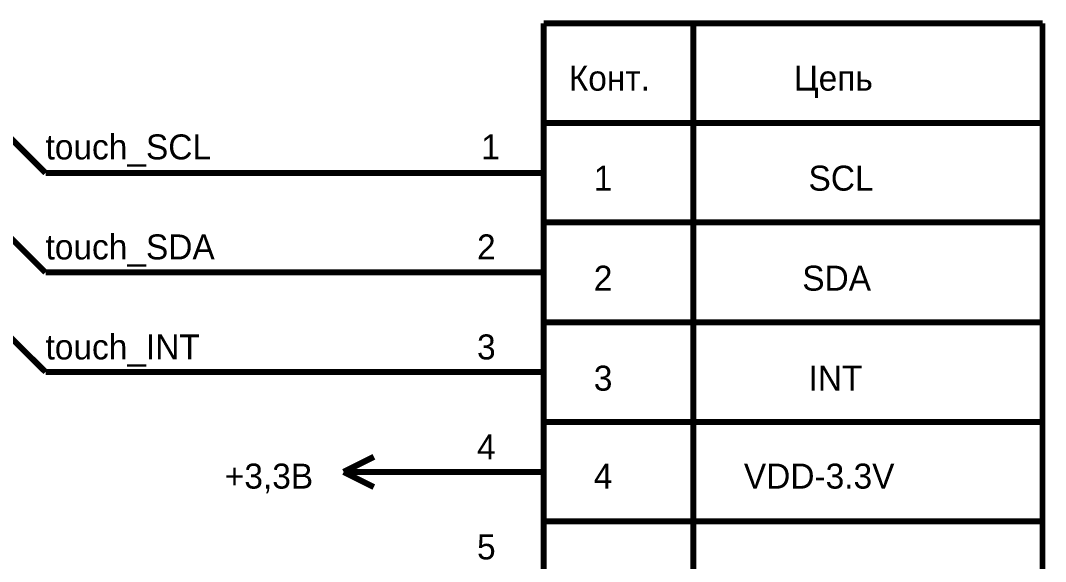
# Model space of a CAD drawing. Header units: inches. Extents: x 0 to 841, y 0 to 594.
# Drawn here: x 96.3 to 147.7, y 53 to 80.1 of the extents above; entities that cross this region are included whole.
import ezdxf

# ---------------------------------------------------------------- set-up
doc = ezdxf.new("R2010")
doc.units = ezdxf.units.IN
doc.layers.add('Sheet', color=255, linetype='Continuous')

msp = doc.modelspace()

# ---------------------------------------------------------------- linework, layer by layer
at = {"layer": 'Sheet'}
for points in [[(122.502, 79.986, 0.3, 0.3, 0), (122.502, 44.997, 0.3, 0.3, 0)], [(147.509, 79.986, 0.3, 0.3, 0), (122.502, 79.986, 0.3, 0.3, 0)], [(130.002, 79.986, 0.3, 0.3, 0), (130.002, 44.997, 0.3, 0.3, 0)], [(147.509, 44.997, 0.3, 0.3, 0), (147.509, 79.986, 0.3, 0.3, 0)], [(95.012, 74.995, 0.3, 0.3, 0), (97.521, 72.486, 0.3, 0.3, 0)], [(122.502, 74.995, 0.3, 0.3, 0), (147.509, 74.995, 0.3, 0.3, 0)], [(97.521, 72.486, 0.3, 0.3, 0), (100.003, 72.486, 0.3, 0.3, 0), (100.003, 72.486, 0.3, 0.3, 0), (100.003, 72.486, 0.3, 0.3, 0), (117.511, 72.486, 0.3, 0.3, 0)], [(122.502, 72.486, 0.3, 0.3, 0), (117.511, 72.486, 0.3, 0.3, 0)], [(95.012, 70.004, 0.3, 0.3, 0), (97.521, 67.495, 0.3, 0.3, 0)], [(122.502, 70.004, 0.3, 0.3, 0), (147.509, 70.004, 0.3, 0.3, 0)], [(97.521, 67.495, 0.3, 0.3, 0), (117.511, 67.495, 0.3, 0.3, 0), (117.511, 67.495, 0.3, 0.3, 0)], [(122.502, 67.495, 0.3, 0.3, 0), (117.511, 67.495, 0.3, 0.3, 0)], [(95.012, 64.987, 0.3, 0.3, 0), (97.521, 62.504, 0.3, 0.3, 0)], [(122.502, 64.987, 0.3, 0.3, 0), (147.509, 64.987, 0.3, 0.3, 0)], [(117.511, 62.504, 0.3, 0.3, 0), (100.003, 62.504, 0.3, 0.3, 0), (100.003, 62.504, 0.3, 0.3, 0), (97.521, 62.504, 0.3, 0.3, 0), (97.521, 62.504, 0.3, 0.3, 0)], [(122.502, 62.504, 0.3, 0.3, 0), (117.511, 62.504, 0.3, 0.3, 0)], [(122.502, 59.996, 0.3, 0.3, 0), (147.509, 59.996, 0.3, 0.3, 0)], [(112.468, 57.487, 0.3, 0.3, 0), (113.983, 58.245, 0.3, 0.3, 0)], [(112.468, 57.487, 0.3, 0.3, 0), (113.983, 56.729, 0.3, 0.3, 0)], [(115.003, 57.487, 0.3, 0.3, 0), (112.468, 57.487, 0.3, 0.3, 0)], [(115.003, 57.487, 0.3, 0.3, 0), (117.511, 57.487, 0.3, 0.3, 0)], [(122.502, 57.487, 0.3, 0.3, 0), (117.511, 57.487, 0.3, 0.3, 0)], [(122.502, 55.005, 0.3, 0.3, 0), (147.509, 55.005, 0.3, 0.3, 0)]]:
    msp.add_lwpolyline(points, format="xyseb", dxfattribs=at)

# ---------------------------------------------------------------- texts
for s, height, p in [('Конт.', 1.2543, (123.756, 76.615)), ('Цепь', 1.2543, (135.045, 76.615)), ('touch_SCL', 1.2543, (97.521, 73.166)), ('1', 1.254, (119.366, 73.166)), ('1', 1.254, (125.011, 71.598)), ('SCL', 1.2543, (135.777, 71.598)), ('touch_SDA', 1.2543, (97.521, 68.149)), ('2', 1.254, (119.157, 68.149)), ('2', 1.254, (125.011, 66.581)), ('SDA', 1.2543, (135.463, 66.581)), ('touch_INT', 1.2543, (97.521, 63.131)), ('3', 1.254, (119.157, 63.131)), ('3', 1.254, (125.011, 61.564)), ('INT', 1.2543, (135.777, 61.564)), ('4', 1.254, (119.157, 58.114)), ('+3,3В', 1.2543, (106.51, 56.651)), ('4', 1.254, (125.011, 56.651)), ('VDD-3.3V', 1.2543, (132.536, 56.651)), ('5', 1.254, (119.157, 53.097))]:
    msp.add_text(s, height=height, dxfattribs=at).set_placement(p)

doc.saveas('drawing.dxf')
